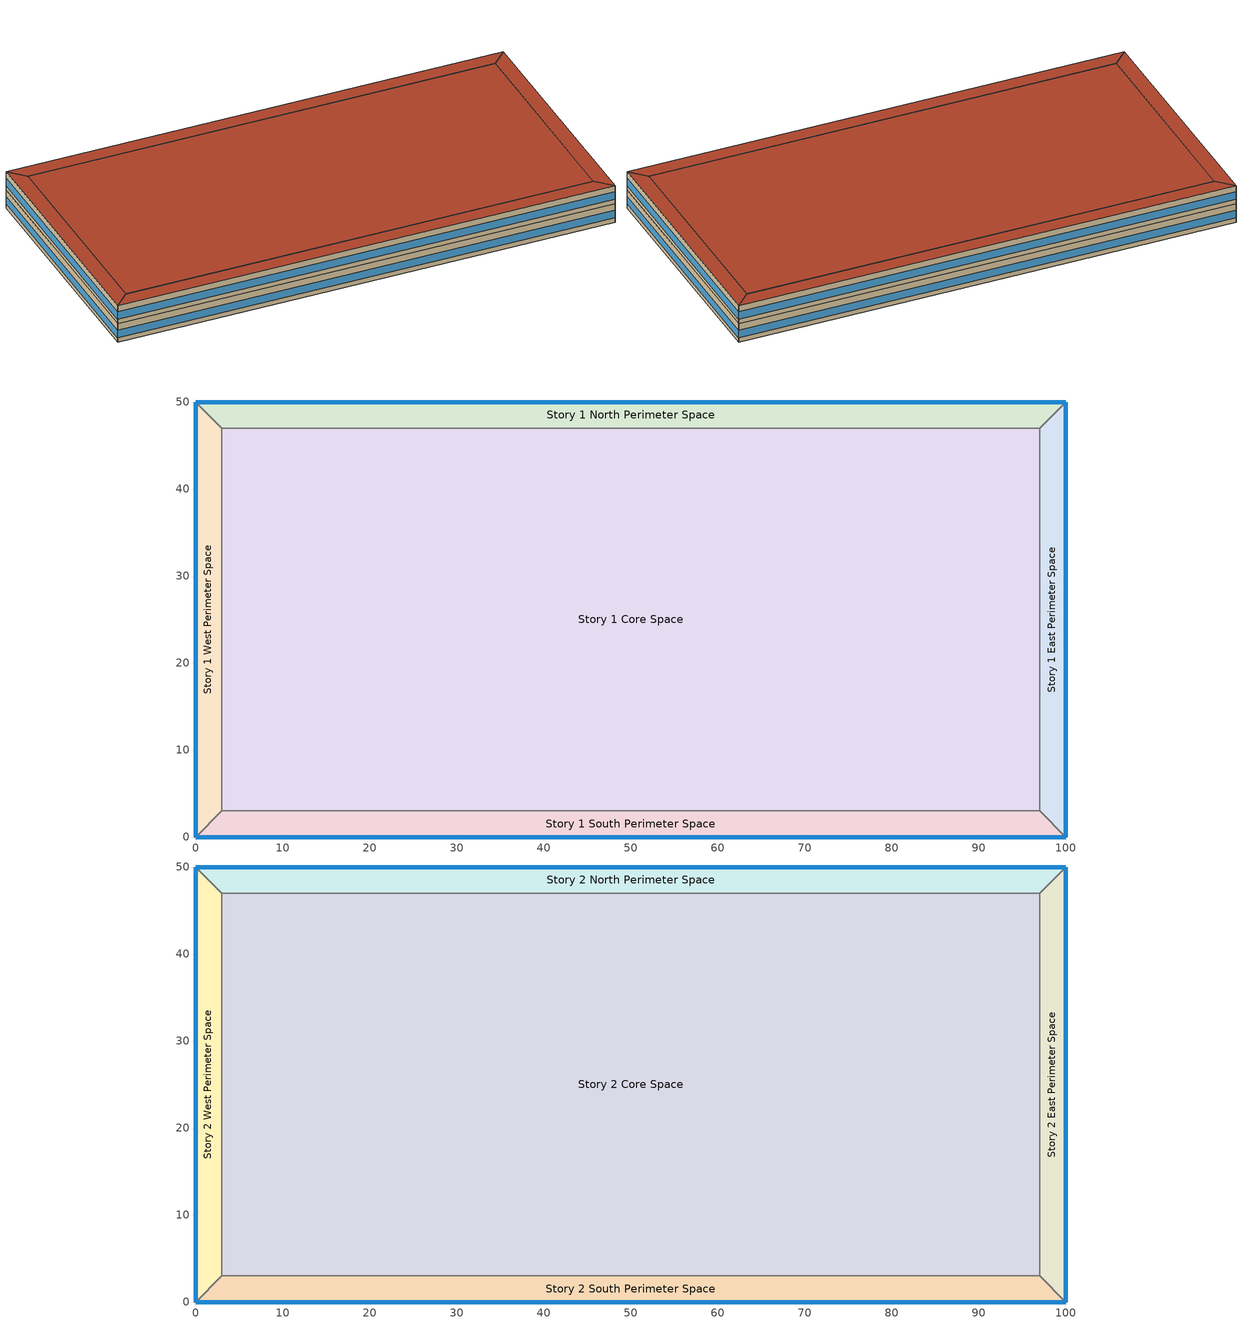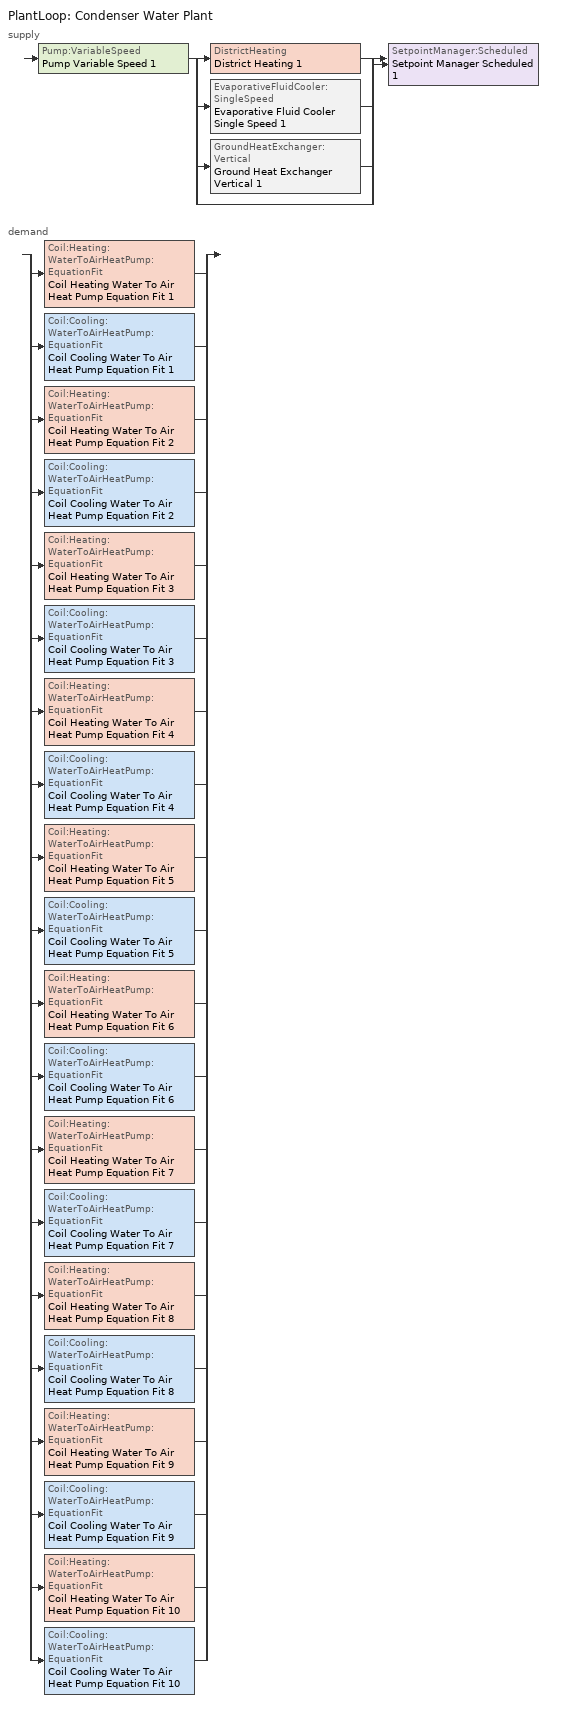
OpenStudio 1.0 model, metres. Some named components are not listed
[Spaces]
Story 1 West Perimeter Space
 floor ground: 0,0 0,50 3,47 3,3 z0
 wall outside: 0,50 0,0 z0:4
 wall to Story 1 North Perimeter Space: 3,47 0,50 z0:4
 wall to Story 1 Core Space: 3,3 3,47 z0:4
 wall to Story 1 South Perimeter Space: 0,0 3,3 z0:4
 window: 0,49.97 0,0.03 z1:2.6
Story 1 North Perimeter Space
 floor ground: 0,50 100,50 97,47 3,47 z0
 wall outside: 100,50 0,50 z0:4
 wall to Story 1 East Perimeter Space: 97,47 100,50 z0:4
 wall to Story 1 Core Space: 3,47 97,47 z0:4
 window: 99.97,50 0.03,50 z1:2.6
Story 1 East Perimeter Space
 floor ground: 100,50 100,0 97,3 97,47 z0
 wall outside: 100,0 100,50 z0:4
 wall to Story 1 South Perimeter Space: 97,3 100,0 z0:4
 wall to Story 1 Core Space: 97,47 97,3 z0:4
 window: 100,0.03 100,49.97 z1:2.6
Story 1 South Perimeter Space
 floor ground: 100,0 0,0 3,3 97,3 z0
 wall outside: 0,0 100,0 z0:4
 wall to Story 1 Core Space: 97,3 3,3 z0:4
 window: 0.03,0 99.97,0 z1:2.6
Story 1 Core Space
 floor ground: 3,3 3,47 97,47 97,3 z0
Story 2 West Perimeter Space
 floor to Story 1 West Perimeter Space: 0,0 0,50 3,47 3,3 z4
 wall outside: 0,50 0,0 z4:8
 wall to Story 2 North Perimeter Space: 3,47 0,50 z4:8
 wall to Story 2 Core Space: 3,3 3,47 z4:8
 wall to Story 2 South Perimeter Space: 0,0 3,3 z4:8
 window: 0,49.97 0,0.03 z5:6.6
 roof outside: 3,3 3,47 0,50 0,0 z8
Story 2 North Perimeter Space
 floor to Story 1 North Perimeter Space: 0,50 100,50 97,47 3,47 z4
 wall outside: 100,50 0,50 z4:8
 wall to Story 2 East Perimeter Space: 97,47 100,50 z4:8
 wall to Story 2 Core Space: 3,47 97,47 z4:8
 window: 99.97,50 0.03,50 z5:6.6
 roof outside: 3,47 97,47 100,50 0,50 z8
Story 2 East Perimeter Space
 floor to Story 1 East Perimeter Space: 100,50 100,0 97,3 97,47 z4
 wall outside: 100,0 100,50 z4:8
 wall to Story 2 South Perimeter Space: 97,3 100,0 z4:8
 wall to Story 2 Core Space: 97,47 97,3 z4:8
 window: 100,0.03 100,49.97 z5:6.6
 roof outside: 97,47 97,3 100,0 100,50 z8
Story 2 South Perimeter Space
 floor to Story 1 South Perimeter Space: 100,0 0,0 3,3 97,3 z4
 wall outside: 0,0 100,0 z4:8
 wall to Story 2 Core Space: 97,3 3,3 z4:8
 window: 0.03,0 99.97,0 z5:6.6
 roof outside: 97,3 3,3 0,0 100,0 z8
Story 2 Core Space
 floor to Story 1 Core Space: 3,3 3,47 97,47 97,3 z4
 roof outside: 97,3 97,47 3,47 3,3 z8
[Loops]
PlantLoop 'Condenser Water Plant'
 supply: Pump:VariableSpeed 'Pump Variable Speed 1' > split
  | DistrictHeating 'District Heating 1'
  | EvaporativeFluidCooler:SingleSpeed 'Evaporative Fluid Cooler Single Speed 1'
  | GroundHeatExchanger:Vertical 'Ground Heat Exchanger Vertical 1'
  | bypass
  join > SetpointManager:Scheduled 'Setpoint Manager Scheduled 1'
 demand: split
  | Coil:Heating:WaterToAirHeatPump:EquationFit 'Coil Heating Water To Air Heat Pump Equation Fit 1'
  | Coil:Cooling:WaterToAirHeatPump:EquationFit 'Coil Cooling Water To Air Heat Pump Equation Fit 1'
  | Coil:Heating:WaterToAirHeatPump:EquationFit 'Coil Heating Water To Air Heat Pump Equation Fit 2'
  | Coil:Cooling:WaterToAirHeatPump:EquationFit 'Coil Cooling Water To Air Heat Pump Equation Fit 2'
  | Coil:Heating:WaterToAirHeatPump:EquationFit 'Coil Heating Water To Air Heat Pump Equation Fit 3'
  | Coil:Cooling:WaterToAirHeatPump:EquationFit 'Coil Cooling Water To Air Heat Pump Equation Fit 3'
  | Coil:Heating:WaterToAirHeatPump:EquationFit 'Coil Heating Water To Air Heat Pump Equation Fit 4'
  | Coil:Cooling:WaterToAirHeatPump:EquationFit 'Coil Cooling Water To Air Heat Pump Equation Fit 4'
  | Coil:Heating:WaterToAirHeatPump:EquationFit 'Coil Heating Water To Air Heat Pump Equation Fit 5'
  | Coil:Cooling:WaterToAirHeatPump:EquationFit 'Coil Cooling Water To Air Heat Pump Equation Fit 5'
  | Coil:Heating:WaterToAirHeatPump:EquationFit 'Coil Heating Water To Air Heat Pump Equation Fit 6'
  | Coil:Cooling:WaterToAirHeatPump:EquationFit 'Coil Cooling Water To Air Heat Pump Equation Fit 6'
  | Coil:Heating:WaterToAirHeatPump:EquationFit 'Coil Heating Water To Air Heat Pump Equation Fit 7'
  | Coil:Cooling:WaterToAirHeatPump:EquationFit 'Coil Cooling Water To Air Heat Pump Equation Fit 7'
  | Coil:Heating:WaterToAirHeatPump:EquationFit 'Coil Heating Water To Air Heat Pump Equation Fit 8'
  | Coil:Cooling:WaterToAirHeatPump:EquationFit 'Coil Cooling Water To Air Heat Pump Equation Fit 8'
  | Coil:Heating:WaterToAirHeatPump:EquationFit 'Coil Heating Water To Air Heat Pump Equation Fit 9'
  | Coil:Cooling:WaterToAirHeatPump:EquationFit 'Coil Cooling Water To Air Heat Pump Equation Fit 9'
  | Coil:Heating:WaterToAirHeatPump:EquationFit 'Coil Heating Water To Air Heat Pump Equation Fit 10'
  | Coil:Cooling:WaterToAirHeatPump:EquationFit 'Coil Cooling Water To Air Heat Pump Equation Fit 10'
[Building]
OS:Building 1: Space Type=Baseline Model Space Type; Default Construction Set=ASHRAE_189.1-2009_ClimateZone 4-5 (mdoff)_ConstSet
[SizingPeriod:DesignDay] Barometric Pressure {Pa}=98934; Sky Clearness=0; Rain Indicator=0; Snow Indicator=0; Day of Month=21; Daylight Saving Time Indicator=0; Dry-Bulb Temperature Range Modifier Type=DefaultMultipliers
Name | Maximum Dry-Bulb Temperature {C} | Daily Dry-Bulb Temperature Range {deltaC} | Humidity Indicating Conditions at Maximum Dry-Bulb {BasedOnField A3} | Wind Speed {m/s} | Wind Direction {deg} | Month | Day Type | Humidity Indicating Type | Solar Model Indicator | ASHRAE Taub | ASHRAE Taud
Chicago Ohare Intl Ap Ann Clg .4% Condns DB=>MWB | 33.3 | 10.5 | 23.7 | 5.2 | 230 | 7 | SummerDesignDay | Wetbulb | ASHRAETau | 0.455 | 2.05
Chicago Ohare Intl Ap Ann Clg .4% Condns WB=>MDB | 31.2 | 10.5 | 25.5 | 5.2 | 230 | 7 | SummerDesignDay | Wetbulb | ASHRAETau | 0.455 | 2.05
Chicago Ohare Intl Ap Ann Htg Wind 99.6% Condns WS=>MCDB | -3.5 | 0 | -3.5 | 12.4 | 270 | 1 | WinterDesignDay | Wetbulb | ASHRAEClearSky
Chicago Ohare Intl Ap Ann Htg 99.6% Condns DB | -20 | 0 | -20 | 4.9 | 270 | 1 | WinterDesignDay | Wetbulb | ASHRAEClearSky
Chicago Ohare Intl Ap Ann Clg .4% Condns DP=>MDB | 28.9 | 10.5 | 23.8 | 5.2 | 230 | 7 | SummerDesignDay | Dewpoint | ASHRAETau | 0.455 | 2.05
Chicago Ohare Intl Ap Ann Clg .4% Condns Enth=>MDB | 31.4 | 10.5 | 79200 | 5.2 | 230 | 7 | SummerDesignDay | Enthalpy | ASHRAETau | 0.455 | 2.05
Chicago Ohare Intl Ap Ann Hum_n 99.6% Condns DP=>MCDB | -19.2 | 0 | -25.7 | 4.9 | 270 | 1 | WinterDesignDay | Dewpoint | ASHRAEClearSky
[Material]
Name | Roughness | Thickness | Conductivity | Density | Specific Heat | Thermal Absorptance | Solar Absorptance | Visible Absorptance
000_F08 Metal surface | Smooth | 0.0008 | 45.28 | 7824 | 500
000_F16 Acoustic tile | MediumSmooth | 0.0191 | 0.06 | 368 | 590
000_G01a 19mm gypsum board | MediumSmooth | 0.019 | 0.16 | 800 | 1090
000_G05 25mm wood | MediumSmooth | 0.0254 | 0.15 | 608 | 1630
000_I01 25mm insulation board | MediumRough | 0.0254 | 0.03 | 43 | 1210
000_M11 100mm lightweight concrete | MediumRough | 0.1016 | 0.53 | 1280 | 840
1/2IN Gypsum | Smooth | 0.0127 | 0.16 | 784.9 | 830 | 0.9 | 0.92 | 0.92
MAT-CC05 4 HW CONCRETE | Rough | 0.1016 | 1.311 | 2240 | 836.8 | 0.9 | 0.7 | 0.7
Metal Decking | MediumSmooth | 0.0015 | 45.006 | 7680 | 418.4 | 0.9 | 0.7 | 0.3
Roof Insulation [21] | MediumRough | 0.2105 | 0.049 | 265 | 836.8 | 0.9 | 0.7 | 0.7
Roof Membrane | VeryRough | 0.0095 | 0.16 | 1121.29 | 1460 | 0.9 | 0.7 | 0.7
Wall Insulation [39] | MediumRough | 0.1184 | 0.045 | 265 | 836.8 | 0.9 | 0.7 | 0.7
[Material:AirGap]
Name | Thermal Resistance
000_F04 Wall air space resistance | 0.15
000_F05 Ceiling air space resistance | 0.18
[Material:NoMass] Thermal Absorptance=0.9; Solar Absorptance=0.7
Name | Roughness | Thermal Resistance | Visible Absorptance
CP02 CARPET PAD | VeryRough | 0.2165 | 0.8
MAT-SHEATH | Rough | 0.3626 | 0.7
[WindowMaterial:Gas]
000_Air 13mm: Gas Type=Air; Thickness=0.0127
[WindowMaterial:Glazing] Optical Data Type=SpectralAverage; Thickness=0.003; Infrared Transmittance at Normal Incidence=0
Name | Solar Transmittance at Normal Incidence | Front Side Solar Reflectance at Normal Incidence | Back Side Solar Reflectance at Normal Incidence | Visible Transmittance at Normal Incidence | Front Side Visible Reflectance at Normal Incidence | Back Side Visible Reflectance at Normal Incidence | Front Side Infrared Hemispherical Emissivity | Back Side Infrared Hemispherical Emissivity | Conductivity | Dirt Correction Factor for Solar and Visible Transmittance | Solar Diffusing
000_Clear 3mm | 0.837 | 0.075 | 0.075 | 0.898 | 0.081 | 0.081 | 0.84 | 0.84 | 0.9
Theoretical Glass [207] | 0.3311 | 0.6189 | 0.6189 | 0.44 | 0.51 | 0.51 | 0.9 | 0.9 | 0.0133 | 1 | No
[Construction]
000_ExtSlabCarpet_4in_ClimateZone 1-8: MAT-CC05 4 HW CONCRETE, CP02 CARPET PAD
000_Exterior Door: 000_F08 Metal surface, 000_I01 25mm insulation board
000_Exterior Window: 000_Clear 3mm, 000_Air 13mm, 000_Clear 3mm
000_Interior Ceiling: 000_M11 100mm lightweight concrete, 000_F05 Ceiling air space resistance, 000_F16 Acoustic tile
000_Interior Door; 000_Interior Partition: 000_G05 25mm wood
000_Interior Floor: 000_F16 Acoustic tile, 000_F05 Ceiling air space resistance, 000_M11 100mm lightweight concrete
000_Interior Wall: 000_G01a 19mm gypsum board, 000_F04 Wall air space resistance, 000_G01a 19mm gypsum board
000_Interior Window: 000_Clear 3mm
ASHRAE_189.1-2009_ExtRoof_IEAD_ClimateZone 2-5: Roof Membrane, Roof Insulation [21], Metal Decking
ASHRAE_189.1-2009_ExtWall_SteelFrame_ClimateZone 4-8: MAT-SHEATH, Wall Insulation [39], 1/2IN Gypsum
ASHRAE_189.1-2009_ExtWindow_ClimateZone 4-5: Theoretical Glass [207]
[DefaultConstructionSet]
ASHRAE_189.1-2009_ClimateZone 4-5 (mdoff)_ConstSet: Default Exterior Surface Constructions=ASHRAE_189.1-2009_ClimateZone 4-5 (mdoff)_Exterior_DefSurfCons; Default Interior Surface Constructions=000_Interior_DefSurfCons; Default Ground Contact Surface Constructions=000_Ground_DefSurfCons; Default Exterior SubSurface Constructions=ASHRAE_189.1-2009_ClimateZone 4-5 (mdoff)_Exterior_DefSubCons; Default Interior SubSurface Constructions=000_Interior_DefSubCons; Interior Partition Construction=000_Interior Partition
[DefaultSubSurfaceConstructions] Glass Door Construction=000_Exterior Window; Skylight Construction=000_Exterior Window; Tubular Daylight Dome Construction=000_Interior Window; Tubular Daylight Diffuser Construction=000_Interior Window
Name | Fixed Window Construction | Operable Window Construction | Door Construction
000_Interior_DefSubCons | 000_Interior Window | 000_Interior Window | 000_Interior Door
ASHRAE_189.1-2009_ClimateZone 4-5 (mdoff)_Exterior_DefSubCons | ASHRAE_189.1-2009_ExtWindow_ClimateZone 4-5 | ASHRAE_189.1-2009_ExtWindow_ClimateZone 4-5 | 000_Exterior Door
[DefaultSurfaceConstructions]
Name | Floor Construction | Wall Construction | Roof Ceiling Construction
000_Ground_DefSurfCons | 000_ExtSlabCarpet_4in_ClimateZone 1-8 | 000_ExtSlabCarpet_4in_ClimateZone 1-8 | 000_ExtSlabCarpet_4in_ClimateZone 1-8
000_Interior_DefSurfCons | 000_Interior Floor | 000_Interior Wall | 000_Interior Ceiling
ASHRAE_189.1-2009_ClimateZone 4-5 (mdoff)_Exterior_DefSurfCons | 000_ExtSlabCarpet_4in_ClimateZone 1-8 | ASHRAE_189.1-2009_ExtWall_SteelFrame_ClimateZone 4-8 | ASHRAE_189.1-2009_ExtRoof_IEAD_ClimateZone 2-5
[BuildingStory] Nominal Floor to Floor Height {m}=4
Name | Nominal Z Coordinate {m}
Story 1 | 0
Story 2 | 4
[Space]
Name | Building Story | Thermal Zone
Story 1 West Perimeter Space | Story 1 | Thermal Zone 10
Story 1 North Perimeter Space | Story 1 | Thermal Zone 1
Story 1 East Perimeter Space | Story 1 | Thermal Zone 2
Story 1 South Perimeter Space | Story 1 | Thermal Zone 6
Story 1 Core Space | Story 1 | Thermal Zone 3
Story 2 West Perimeter Space | Story 2 | Thermal Zone 7
Story 2 North Perimeter Space | Story 2 | Thermal Zone 5
Story 2 East Perimeter Space | Story 2 | Thermal Zone 8
Story 2 South Perimeter Space | Story 2 | Thermal Zone 4
Story 2 Core Space | Story 2 | Thermal Zone 9
[ThermalZone] Thermostat=Thermostat Setpoint Dual Setpoint 1; Use Ideal Air Loads=No
Thermal Zone 1; Thermal Zone 2; Thermal Zone 3; Thermal Zone 4; Thermal Zone 5; Thermal Zone 6; Thermal Zone 7; Thermal Zone 8; Thermal Zone 9; Thermal Zone 10
[Sizing:Zone] Zone Cooling Design Supply Air Temperature {C}=14; Zone Heating Design Supply Air Temperature {C}=40; Zone Cooling Design Supply Air Humidity Ratio {kg-H2O/kg-air}=0.0085; Zone Heating Design Supply Air Humidity Ratio {kg-H2O/kg-air}=0.008; Cooling Design Air Flow Method=DesignDay; Heating Design Air Flow Method=DesignDay
Thermal Zone 1; Thermal Zone 2; Thermal Zone 3; Thermal Zone 4; Thermal Zone 5; Thermal Zone 6; Thermal Zone 7; Thermal Zone 8; Thermal Zone 9; Thermal Zone 10
[Zone equipment]
Thermal Zone 1: Zone HVAC Water To Air Heat Pump 10
Thermal Zone 2: Zone HVAC Water To Air Heat Pump 5
Thermal Zone 3: Zone HVAC Water To Air Heat Pump 9
Thermal Zone 4: Zone HVAC Water To Air Heat Pump 8
Thermal Zone 5: Zone HVAC Water To Air Heat Pump 4
Thermal Zone 6: Zone HVAC Water To Air Heat Pump 1
Thermal Zone 7: Zone HVAC Water To Air Heat Pump 3
Thermal Zone 8: Zone HVAC Water To Air Heat Pump 2
Thermal Zone 9: Zone HVAC Water To Air Heat Pump 7
Thermal Zone 10: Zone HVAC Water To Air Heat Pump 6
[PlantLoop]
Condenser Water Plant: Fluid Type=Water; Plant Loop Volume {m3}=Autocalculate
[Sizing:Plant]
Condenser Water Plant: Loop Type=Heating; Design Loop Exit Temperature {C}=30; Loop Design Temperature Difference {deltaC}=11
[Pump:VariableSpeed]
Pump Variable Speed 1: Pump Control Type=Intermittent
[EvaporativeFluidCooler:SingleSpeed]
Evaporative Fluid Cooler Single Speed 1: Design Air Flow Rate {m3/s}=autosize; Fan Power at Design Air Flow Rate {W}=autosize; Design Spray Water Flow Rate {m3/s}=0.03; Performance Input Method=UFactorTimesAreaAndDesignWaterFlowRate; U-factor Times Area Value at Design Air Flow Rate {W/K}=autosize; Design Water Flow Rate {m3/s}=autosize; Capacity Control=FanCycling; Sizing Factor=1; Evaporation Loss Mode=SaturatedExit; Drift Loss Percent {percent}=0.008; Blowdown Calculation Mode=ConcentrationRatio; Blowdown Concentration Ratio=3
[GroundHeatExchanger:Vertical]
Ground Heat Exchanger Vertical 1: Maximum Flow Rate {m3/s}=0.0033; Number of Bore Holes=120; Bore Hole Length {m}=76.2; Bore Hole Radius {m}=0.063508; Ground Thermal Conductivity {W/m-K}=0.692626; Ground Thermal Heat Capacity {J/m3-K}=2347000; Ground Temperature {C}=13.375; Design Flow Rate {m3/s}=0.0033; Grout Thermal Conductivity {W/m-K}=0.692626; Pipe Thermal Conductivity {W/m-K}=0.391312; Pipe Out Diameter {m}=0.0266667; U-Tube Distance {m}=0.0253977; Pipe Thickness {m}=0.00241285; Maximum Length of Simulation=2; G-Function Reference Ratio=0.0005; G-Function Ln(T/Ts) Value 1=-15.2996; G-Function G Value 1=-0.348322; G-Function Ln(T/Ts) Value 2=-14.201; G-Function G Value 2=0.022208; G-Function Ln(T/Ts) Value 3=-13.2202; G-Function G Value 3=0.412345; G-Function Ln(T/Ts) Value 4=-12.2086; G-Function G Value 4=0.867498; G-Function Ln(T/Ts) Value 5=-11.1888; G-Function G Value 5=1.357839; G-Function Ln(T/Ts) Value 6=-10.1816; G-Function G Value 6=1.852024; G-Function Ln(T/Ts) Value 7=-9.1815; G-Function G Value 7=2.345656; G-Function Ln(T/Ts) Value 8=-8.6809; G-Function G Value 8=2.593958; G-Function Ln(T/Ts) Value 9=-8.5; G-Function G Value 9=2.679; G-Function Ln(T/Ts) Value 10=-7.8; G-Function G Value 10=3.023; G-Function Ln(T/Ts) Value 11=-7.2; G-Function G Value 11=3.32; G-Function Ln(T/Ts) Value 12=-6.5; G-Function G Value 12=3.681; G-Function Ln(T/Ts) Value 13=-5.9; G-Function G Value 13=4.071; G-Function Ln(T/Ts) Value 14=-5.2; G-Function G Value 14=4.828; G-Function Ln(T/Ts) Value 15=-4.5; G-Function G Value 15=6.253; G-Function Ln(T/Ts) Value 16=-3.963; G-Function G Value 16=7.894; G-Function Ln(T/Ts) Value 17=-3.27; G-Function G Value 17=11.82; G-Function Ln(T/Ts) Value 18=-2.864; G-Function G Value 18=15.117; G-Function Ln(T/Ts) Value 19=-2.577; G-Function G Value 19=18.006; G-Function Ln(T/Ts) Value 20=-2.171; G-Function G Value 20=22.887; G-Function Ln(T/Ts) Value 21=-1.884; G-Function G Value 21=26.924; G-Function Ln(T/Ts) Value 22=-1.191; G-Function G Value 22=38.004; G-Function Ln(T/Ts) Value 23=-0.497; G-Function G Value 23=49.919; G-Function Ln(T/Ts) Value 24=-0.274; G-Function G Value 24=53.407; G-Function Ln(T/Ts) Value 25=-0.051; G-Function G Value 25=56.632; G-Function Ln(T/Ts) Value 26=0.196; G-Function G Value 26=59.825; G-Function Ln(T/Ts) Value 27=0.419; G-Function G Value 27=62.349; G-Function Ln(T/Ts) Value 28=0.642; G-Function G Value 28=64.524; G-Function Ln(T/Ts) Value 29=0.873; G-Function G Value 29=66.412; G-Function Ln(T/Ts) Value 30=1.112; G-Function G Value 30=67.993; G-Function Ln(T/Ts) Value 31=1.335; G-Function G Value 31=69.162; G-Function Ln(T/Ts) Value 32=1.679; G-Function G Value 32=70.476; G-Function Ln(T/Ts) Value 33=2.028; G-Function G Value 33=71.361; G-Function Ln(T/Ts) Value 34=2.275; G-Function G Value 34=71.79; G-Function Ln(T/Ts) Value 35=3.003; G-Function G Value 35=72.511
[SetpointManager:Scheduled]
Setpoint Manager Scheduled 1: Control Variable=Temperature; Schedule=Condenser Water Temperature
[Fan:OnOff] Availability Schedule=Always On Discrete; Fan Efficiency=0.6045; Pressure Rise {Pa}=250; Maximum Flow Rate {m3/s}=autosize; Motor Efficiency=0.8; Motor In Airstream Fraction=1
Name | Fan Power Ratio Function of Speed Ratio Curve | Fan Efficiency Ratio Function of Speed Ratio Curve
Fan On Off 1 | Curve Exponent 2 | Curve Cubic 2
Fan On Off 2 | Curve Exponent 4 | Curve Cubic 4
Fan On Off 3 | Curve Exponent 6 | Curve Cubic 6
Fan On Off 4 | Curve Exponent 8 | Curve Cubic 8
Fan On Off 5 | Curve Exponent 10 | Curve Cubic 10
Fan On Off 6 | Curve Exponent 12 | Curve Cubic 12
Fan On Off 7 | Curve Exponent 14 | Curve Cubic 14
Fan On Off 8 | Curve Exponent 16 | Curve Cubic 16
Fan On Off 9 | Curve Exponent 18 | Curve Cubic 18
Fan On Off 10 | Curve Exponent 20 | Curve Cubic 20
[Coil:Heating:WaterToAirHeatPump:EquationFit] Heating Capacity Coefficient 1=-5.50103; Heating Capacity Coefficient 2=-0.966888; Heating Capacity Coefficient 3=7.70755; Heating Capacity Coefficient 4=0.0319289; Heating Capacity Coefficient 5=0.0281125; Heating Power Consumption Coefficient 1=-7.47518; Heating Power Consumption Coefficient 2=6.40877; Heating Power Consumption Coefficient 3=1.99712; Heating Power Consumption Coefficient 4=-0.050683; Heating Power Consumption Coefficient 5=0.0113851
Coil Heating Water To Air Heat Pump Equation Fit 1; Coil Heating Water To Air Heat Pump Equation Fit 2; Coil Heating Water To Air Heat Pump Equation Fit 3; Coil Heating Water To Air Heat Pump Equation Fit 4; Coil Heating Water To Air Heat Pump Equation Fit 5; Coil Heating Water To Air Heat Pump Equation Fit 6; Coil Heating Water To Air Heat Pump Equation Fit 7; Coil Heating Water To Air Heat Pump Equation Fit 8; Coil Heating Water To Air Heat Pump Equation Fit 9; Coil Heating Water To Air Heat Pump Equation Fit 10
[Coil:Cooling:WaterToAirHeatPump:EquationFit] Total Cooling Capacity Coefficient 1=-0.681262; Total Cooling Capacity Coefficient 2=1.99529; Total Cooling Capacity Coefficient 3=-0.936119; Total Cooling Capacity Coefficient 4=0.0208118; Total Cooling Capacity Coefficient 5=0.00843887; Sensible Cooling Capacity Coefficient 1=2.24209; Sensible Cooling Capacity Coefficient 2=7.28913; Sensible Cooling Capacity Coefficient 3=-9.0608; Sensible Cooling Capacity Coefficient 4=-0.367294; Sensible Cooling Capacity Coefficient 5=0.218826; Sensible Cooling Capacity Coefficient 6=0.00901534; Cooling Power Consumption Coefficient 1=-3.20456; Cooling Power Consumption Coefficient 2=0.476565; Cooling Power Consumption Coefficient 3=3.16734; Cooling Power Consumption Coefficient 4=0.102446; Cooling Power Consumption Coefficient 5=-0.0381326
Coil Cooling Water To Air Heat Pump Equation Fit 1; Coil Cooling Water To Air Heat Pump Equation Fit 2; Coil Cooling Water To Air Heat Pump Equation Fit 3; Coil Cooling Water To Air Heat Pump Equation Fit 4; Coil Cooling Water To Air Heat Pump Equation Fit 5; Coil Cooling Water To Air Heat Pump Equation Fit 6; Coil Cooling Water To Air Heat Pump Equation Fit 7; Coil Cooling Water To Air Heat Pump Equation Fit 8; Coil Cooling Water To Air Heat Pump Equation Fit 9; Coil Cooling Water To Air Heat Pump Equation Fit 10
[Coil:Heating:Electric] Availability Schedule=Always On Discrete
Coil Heating Electric 1; Coil Heating Electric 2; Coil Heating Electric 3; Coil Heating Electric 4; Coil Heating Electric 5; Coil Heating Electric 6; Coil Heating Electric 7; Coil Heating Electric 8; Coil Heating Electric 9; Coil Heating Electric 10
[ZoneHVAC:WaterToAirHeatPump] Availability Schedule=Always On Discrete; Supply Air Flow Rate During Cooling Operation {m3/s}=Autosize; Supply Air Flow Rate During Heating Operation {m3/s}=Autosize; Supply Air Flow Rate When No Cooling or Heating is Needed {m3/s}=autosize; Outdoor Air Flow Rate During Cooling Operation {m3/s}=autosize; Outdoor Air Flow Rate During Heating Operation {m3/s}=autosize; Outdoor Air Flow Rate When No Cooling or Heating is Needed {m3/s}=Autosize; Maximum Supply Air Temperature from Supplemental Heater {C}=Autosize
Name | Supply Air Fan | Heating Coil | Cooling Coil | Supplemental Heating Coil
Zone HVAC Water To Air Heat Pump 1 | Fan On Off 1 | Coil Heating Water To Air Heat Pump Equation Fit 1 | Coil Cooling Water To Air Heat Pump Equation Fit 1 | Coil Heating Electric 1
Zone HVAC Water To Air Heat Pump 2 | Fan On Off 2 | Coil Heating Water To Air Heat Pump Equation Fit 2 | Coil Cooling Water To Air Heat Pump Equation Fit 2 | Coil Heating Electric 2
Zone HVAC Water To Air Heat Pump 3 | Fan On Off 3 | Coil Heating Water To Air Heat Pump Equation Fit 3 | Coil Cooling Water To Air Heat Pump Equation Fit 3 | Coil Heating Electric 3
Zone HVAC Water To Air Heat Pump 4 | Fan On Off 4 | Coil Heating Water To Air Heat Pump Equation Fit 4 | Coil Cooling Water To Air Heat Pump Equation Fit 4 | Coil Heating Electric 4
Zone HVAC Water To Air Heat Pump 5 | Fan On Off 5 | Coil Heating Water To Air Heat Pump Equation Fit 5 | Coil Cooling Water To Air Heat Pump Equation Fit 5 | Coil Heating Electric 5
Zone HVAC Water To Air Heat Pump 6 | Fan On Off 6 | Coil Heating Water To Air Heat Pump Equation Fit 6 | Coil Cooling Water To Air Heat Pump Equation Fit 6 | Coil Heating Electric 6
Zone HVAC Water To Air Heat Pump 7 | Fan On Off 7 | Coil Heating Water To Air Heat Pump Equation Fit 7 | Coil Cooling Water To Air Heat Pump Equation Fit 7 | Coil Heating Electric 7
Zone HVAC Water To Air Heat Pump 8 | Fan On Off 8 | Coil Heating Water To Air Heat Pump Equation Fit 8 | Coil Cooling Water To Air Heat Pump Equation Fit 8 | Coil Heating Electric 8
Zone HVAC Water To Air Heat Pump 9 | Fan On Off 9 | Coil Heating Water To Air Heat Pump Equation Fit 9 | Coil Cooling Water To Air Heat Pump Equation Fit 9 | Coil Heating Electric 9
Zone HVAC Water To Air Heat Pump 10 | Fan On Off 10 | Coil Heating Water To Air Heat Pump Equation Fit 10 | Coil Cooling Water To Air Heat Pump Equation Fit 10 | Coil Heating Electric 10
[ThermostatSetpoint:DualSetpoint]
Thermostat Setpoint Dual Setpoint 1: Heating Setpoint Temperature Schedule=Heating Sch; Cooling Setpoint Temperature Schedule=Cooling Sch
[SpaceType]
Baseline Model Space Type: Default Schedule Set=Baseline Model Schedule Set; Design Specification Outdoor Air Object=Baseline Model OA
[DefaultScheduleSet]
Baseline Model Schedule Set: Number of People Schedule=Baseline Model People Lights and Equipment Schedule; People Activity Level Schedule=Baseline Model People Activity Schedule; Lighting Schedule=Baseline Model People Lights and Equipment Schedule; Electric Equipment Schedule=Baseline Model People Lights and Equipment Schedule; Infiltration Schedule=Baseline Model Infiltration Schedule
[DesignSpecification:OutdoorAir]
Baseline Model OA: Outdoor Air Method=Sum; Outdoor Air Flow per Person {m3/s-person}=0.00943895
[SpaceInfiltration:DesignFlowRate]
Baseline Model Infiltration: Space or SpaceType=Baseline Model Space Type; Design Flow Rate Calculation Method=Flow/ExteriorArea; Flow per Exterior Surface Area {m3/s-m2}=0.0003048
[People:Definition]
Baseline Model People Definition: Number of People Calculation Method=People/Area; People per Space Floor Area {person/m2}=0.0538196; Fraction Radiant=0.3
[People]
Baseline Model People: People Definition=Baseline Model People Definition; Space or SpaceType=Baseline Model Space Type
[Lights:Definition]
Baseline Model Lights Definition: Design Level Calculation Method=Watts/Area; Watts per Space Floor Area {W/m2}=10.7639
[Lights]
Baseline Model Lights: Lights Definition=Baseline Model Lights Definition; Space or SpaceType=Baseline Model Space Type
[ElectricEquipment:Definition]
Baseline Model Electric Equipment Definition: Design Level Calculation Method=Watts/Area; Watts per Space Floor Area {W/m2}=10.7639
[ElectricEquipment]
Baseline Model Electric Equipment: Electric Equipment Definition=Baseline Model Electric Equipment Definition; Space or SpaceType=Baseline Model Space Type
[Schedule:Ruleset]
Name | Default Day Schedule | Summer Design Day Schedule | Winter Design Day Schedule
Condenser Water Temperature | Condenser Water Temperature Default | Condenser Water Temperature Summer Design Day | Condenser Water Temperature Winter Design Day
Cooling Sch | Cooling Sch Default
Heating Sch | Heating Sch Default
Baseline Model Infiltration Schedule | Baseline Model Infiltration Schedule Schedule All Days | Baseline Model Infiltration Schedule Summer Design Day | Baseline Model Infiltration Schedule Winter Design Day
Baseline Model People Lights and Equipment Schedule | Baseline Model People Lights and Equipment Schedule Schedule Week Day | Baseline Model People Lights and Equipment Schedule Summer Design Day | Baseline Model People Lights and Equipment Schedule Winter Design Day
Baseline Model People Activity Schedule | Baseline Model People Activity Schedule Default
[Schedule:Day]
Condenser Water Temperature Default; Condenser Water Temperature Winter Design Day; Condenser Water Temperature Summer Design Day; Heating Sch Default: 24, 0, 24
Cooling Sch Default: 24, 0, 28
Baseline Model Infiltration Schedule Schedule All Days: 6, 0, 1, 22, 0, 0.25, 24, 0, 1
Baseline Model Infiltration Schedule Winter Design Day; Baseline Model Infiltration Schedule Summer Design Day; Baseline Model People Lights and Equipment Schedule Summer Design Day: 24, 0, 1
Baseline Model People Lights and Equipment Schedule Schedule Week Day: 6, 0, 0, 7, 0, 0.1, 8, 0, 0.2, 12, 0, 0.95, 13, 0, 0.5, 17, 0, 0.95, 18, 0, 0.7, 20, 0, 0.4, 22, 0, 0.1, 24, 0, 0.05
Baseline Model People Lights and Equipment Schedule Winter Design Day; Baseline Model People Lights and Equipment Schedule Schedule Sunday: 24, 0, 0
Baseline Model People Lights and Equipment Schedule Saturday: 6, 0, 0, 8, 0, 0.1, 14, 0, 0.5, 17, 0, 0.1, 24, 0, 0
Baseline Model People Activity Schedule Default: 24, 0, 120
[Curve:Exponent] Coefficient1 Constant=0; Coefficient2 Constant=1; Coefficient3 Constant=3; Minimum Value of x {BasedOnField A2}=0; Maximum Value of x {BasedOnField A2}=1.5; Minimum Curve Output {BasedOnField A3}=0.01; Maximum Curve Output {BasedOnField A3}=1.5
Curve Exponent 2; Curve Exponent 4; Curve Exponent 6; Curve Exponent 8; Curve Exponent 10; Curve Exponent 12; Curve Exponent 14; Curve Exponent 16; Curve Exponent 18; Curve Exponent 20
[Curve:Cubic] Coefficient1 Constant=0.338568; Coefficient2 x=1.72644; Coefficient3 x**2=-1.4928; Coefficient4 x**3=0.427762; Minimum Value of x {BasedOnField A2}=0.5; Maximum Value of x {BasedOnField A2}=1.5; Minimum Curve Output {BasedOnField A3}=0.3; Maximum Curve Output {BasedOnField A3}=1
Curve Cubic 2; Curve Cubic 4; Curve Cubic 6; Curve Cubic 8; Curve Cubic 10; Curve Cubic 12; Curve Cubic 14; Curve Cubic 16; Curve Cubic 18; Curve Cubic 20
[Schedule:Constant]
Always On Discrete: Value=1
[Schedule:Rule] Schedule Ruleset=Baseline Model People Lights and Equipment Schedule
Name | Rule Order | Day Schedule | Apply Saturday | Apply Sunday
Baseline Model People Lights and Equipment Schedule Saturday Rule | 1 | Baseline Model People Lights and Equipment Schedule Saturday | Yes
Baseline Model People Lights and Equipment Schedule Sunday Rule | 0 | Baseline Model People Lights and Equipment Schedule Schedule Sunday |  | Yes
